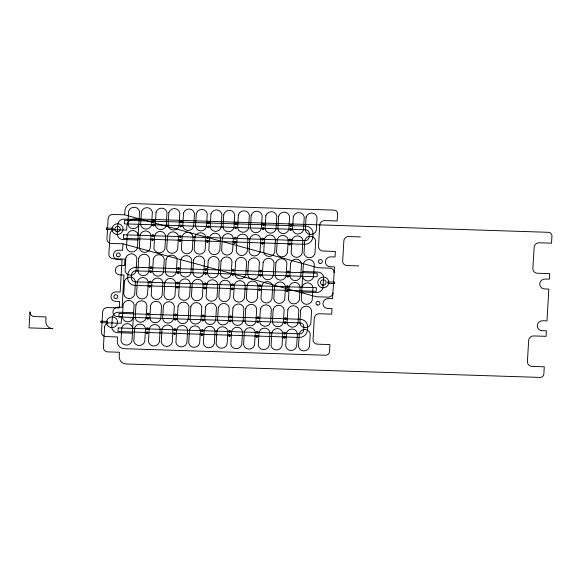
<?xml version="1.0" encoding="UTF-8"?>
<svg xmlns="http://www.w3.org/2000/svg" width="581" height="581" viewBox="0 0 581 581"><rect width="100%" height="100%" fill="white"/><g stroke="black" fill="none" stroke-linecap="round" stroke-linejoin="round"><path stroke-width="0.87" d="M124.697 214.817L112.925 214.44A4.568 4.401 -20.6 0 0 108.124 218.71L106.94 238.864A4.568 4.401 -20.6 0 0 111.218 243.439L122.998 243.817L122.613 250.309L118.56 250.179A4.873 4.699 -20.6 0 0 113.433 254.739A4.873 4.699 -20.6 0 0 118.001 259.62L122.061 259.751L120.165 292.032L116.106 291.902A4.873 4.699 -20.6 0 0 110.986 296.463A4.873 4.699 -20.6 0 0 115.554 301.343L119.613 301.474L119.236 307.959L107.456 307.581A4.568 4.401 -20.6 0 0 102.655 311.852L101.479 332.012A4.568 4.401 -20.6 0 0 105.757 336.581L117.529 336.958L117.282 341.178A7.509 7.241 -20.6 0 0 124.319 348.687L325.592 355.231A3.718 3.588 -20.6 0 0 329.5 351.745L329.921 344.584L317.553 344.184A4.793 4.626 -20.6 0 1 313.057 339.384L314.299 318.228A4.793 4.626 -20.6 0 1 319.339 313.74L331.707 314.139L332.027 308.605L327.764 308.467A5.12 4.938 -20.6 0 1 322.971 303.347A5.12 4.938 -20.6 0 1 328.352 298.554L332.608 298.692L334.474 266.89L330.219 266.752A5.12 4.938 -20.6 0 1 325.418 261.624A5.12 4.938 -20.6 0 1 330.8 256.838L335.055 256.976L335.382 251.442L323.021 251.043A4.793 4.626 -20.6 0 1 318.526 246.242L319.768 225.079A4.793 4.626 -20.6 0 1 324.808 220.591L337.169 220.998L337.59 213.837A3.718 3.588 -20.6 0 0 334.104 210.111L132.838 203.575A7.509 7.241 -20.6 0 0 124.944 210.605L124.697 214.817L318.083 267.761L329.855 268.146A4.568 4.401 -20.6 0 1 334.133 272.714M139.099 219.574L124.029 219.088A5.948 5.737 -20.6 0 0 117.776 224.658L117.253 233.569A5.948 5.737 -20.6 0 0 122.831 239.525L137.893 240.011M360.438 236.91L348.665 236.532A4.568 4.401 -20.6 0 0 343.865 240.803L342.681 260.956A4.568 4.401 -20.6 0 0 346.966 265.532L358.738 265.909M302.904 271.559L317.967 272.046A5.948 5.737 -20.6 0 1 323.544 278.001L323.021 286.912A5.948 5.737 -20.6 0 1 316.768 292.483L301.706 291.996M133.63 312.716L118.568 312.229A5.948 5.737 -20.6 0 0 112.315 317.8L111.792 326.711A5.948 5.737 -20.6 0 0 117.369 332.666L132.432 333.16M122.998 243.817L316.376 296.76L328.156 297.145A4.568 4.401 -20.6 0 0 332.949 292.868M132.729 328.062A5.657 5.461 -20.6 0 0 121.778 327.706L121.015 340.742A5.657 5.461 -20.6 0 0 131.967 341.098L134.095 304.778A5.657 5.461 -20.6 0 0 123.143 304.422L122.38 317.458A5.657 5.461 -20.6 0 0 133.332 317.814M302.004 286.905A5.657 5.461 -20.6 0 1 312.956 287.261L312.193 300.29A5.657 5.461 -20.6 0 1 301.241 299.934L303.369 263.614A5.657 5.461 -20.6 0 1 314.328 263.97L313.558 277.006A5.657 5.461 -20.6 0 1 302.607 276.65M138.198 234.92A5.657 5.461 -20.6 0 0 127.246 234.564L126.476 247.6A5.657 5.461 -20.6 0 0 137.428 247.956L139.563 211.637A5.657 5.461 -20.6 0 0 128.612 211.281L127.842 224.317A5.657 5.461 -20.6 0 0 138.794 224.673M29.987 311.975L29.05 327.887L52.827 328.657A7.509 7.241 -20.6 0 1 45.79 321.148L46.037 316.928L34.264 316.551A4.568 4.401 -20.6 0 1 29.987 311.975M100.971 321.177L100.883 322.615L107.608 322.833L107.688 321.395L100.971 321.177M106.432 228.035L106.352 229.473L113.07 229.691L113.157 228.253L106.432 228.035M104.587 327.147L103.403 347.3A4.568 4.401 -20.6 0 0 107.681 351.875L119.461 352.253L119.207 356.473A7.509 7.241 -20.6 0 0 126.251 363.982L539.945 377.425A3.718 3.588 -20.6 0 0 543.852 373.946L544.274 366.785L531.905 366.379A4.793 4.626 -20.6 0 1 527.417 361.585L528.659 340.422A4.793 4.626 -20.6 0 1 533.692 335.934L546.06 336.334L546.387 330.807L542.124 330.669A5.12 4.938 -20.6 0 1 537.323 325.542A5.12 4.938 -20.6 0 1 542.705 320.756L546.968 320.894L548.834 289.084L544.571 288.946A5.12 4.938 -20.6 0 1 539.771 283.826A5.12 4.938 -20.6 0 1 545.152 279.033L549.415 279.17L549.735 273.644L537.374 273.237A4.793 4.626 -20.6 0 1 532.879 268.444L534.121 247.281A4.793 4.626 -20.6 0 1 539.161 242.793L551.522 243.192L551.943 236.031A3.718 3.588 -20.6 0 0 548.457 232.313L134.763 218.87A7.509 7.241 -20.6 0 0 126.869 225.9L126.622 230.112L114.849 229.735A4.568 4.401 -20.6 0 0 110.049 234.005L108.865 254.158A4.568 4.401 -20.6 0 0 113.15 258.734L124.922 259.111L124.545 265.604L120.485 265.473A4.873 4.699 -20.6 0 0 115.358 270.034A4.873 4.699 -20.6 0 0 119.926 274.915L123.985 275.045L122.097 307.327L118.037 307.196A4.873 4.699 -20.6 0 0 112.91 311.757A4.873 4.699 -20.6 0 0 117.478 316.63L121.538 316.768L121.16 323.254L109.381 322.876A4.568 4.401 -20.6 0 0 104.587 327.147M118.204 327.945L117.994 331.548L299.208 337.438A7.807 7.531 -20.6 0 0 307.414 330.124L307.589 327.088A7.807 7.531 -20.6 0 0 300.268 319.274L119.061 313.384L118.851 316.986L300.057 322.869A4.089 3.944 -20.6 0 1 303.892 326.965L303.718 330.008A4.089 3.944 -20.6 0 1 299.418 333.835L118.204 327.945M123.666 234.804L123.455 238.406L304.669 244.296A7.807 7.531 -20.6 0 0 312.876 236.983L313.057 233.947A7.807 7.531 -20.6 0 0 305.737 226.125L124.523 220.243L124.312 223.845L305.526 229.727A4.089 3.944 -20.6 0 1 309.361 233.823L309.179 236.859A4.089 3.944 -20.6 0 1 304.88 240.694L123.666 234.804M124.508 281.139L123.746 294.168A5.657 5.461 -20.6 0 0 134.698 294.523L135.46 281.495A5.657 5.461 -20.6 0 0 124.508 281.139M125.874 257.848L125.111 270.884A5.657 5.461 -20.6 0 0 136.063 271.24L136.826 258.204A5.657 5.461 -20.6 0 0 125.874 257.848M127.849 274.588L127.667 277.624A7.807 7.531 -20.6 0 0 134.988 285.438L316.202 291.328L316.413 287.726L135.199 281.843A4.089 3.944 -20.6 0 1 131.364 277.747L131.546 274.704A4.089 3.944 -20.6 0 1 135.845 270.877L317.059 276.767L317.27 273.164L136.056 267.275A7.807 7.531 -20.6 0 0 127.849 274.588M134.581 328.12L133.812 341.156A5.657 5.461 -20.6 0 0 144.763 341.512L145.533 328.476A5.657 5.461 -20.6 0 0 134.581 328.12M135.947 304.836L135.177 317.872A5.657 5.461 -20.6 0 0 146.129 318.228L146.899 305.192A5.657 5.461 -20.6 0 0 135.947 304.836M137.312 281.553L136.55 294.589A5.657 5.461 -20.6 0 0 147.501 294.945L148.264 281.908A5.657 5.461 -20.6 0 0 137.312 281.553M138.677 258.269L137.915 271.298A5.657 5.461 -20.6 0 0 148.867 271.654L149.629 258.625A5.657 5.461 -20.6 0 0 138.677 258.269M140.043 234.978L139.28 248.014A5.657 5.461 -20.6 0 0 150.232 248.37L150.995 235.334A5.657 5.461 -20.6 0 0 140.043 234.978M141.408 211.695L140.646 224.731A5.657 5.461 -20.6 0 0 151.597 225.087L152.36 212.05A5.657 5.461 -20.6 0 0 141.408 211.695M149.23 328.599L148.46 341.635A5.657 5.461 -20.6 0 0 159.412 341.991L160.182 328.955A5.657 5.461 -20.6 0 0 149.23 328.599M150.595 305.315L149.825 318.352A5.657 5.461 -20.6 0 0 160.777 318.7L161.547 305.671A5.657 5.461 -20.6 0 0 150.595 305.315M151.961 282.025L151.198 295.061A5.657 5.461 -20.6 0 0 162.15 295.417L162.912 282.381A5.657 5.461 -20.6 0 0 151.961 282.025M153.326 258.741L152.563 271.777A5.657 5.461 -20.6 0 0 163.515 272.133L164.278 259.097A5.657 5.461 -20.6 0 0 153.326 258.741M154.691 235.458L153.929 248.494A5.657 5.461 -20.6 0 0 164.881 248.85L165.643 235.813A5.657 5.461 -20.6 0 0 154.691 235.458M156.057 212.174L155.294 225.203A5.657 5.461 -20.6 0 0 166.246 225.559L167.008 212.53A5.657 5.461 -20.6 0 0 156.057 212.174M162.026 329.013L161.264 342.049A5.657 5.461 -20.6 0 0 172.216 342.405L172.978 329.369A5.657 5.461 -20.6 0 0 162.026 329.013M163.392 305.729L162.629 318.766A5.657 5.461 -20.6 0 0 173.581 319.122L174.344 306.085A5.657 5.461 -20.6 0 0 163.392 305.729M164.757 282.446L163.995 295.475A5.657 5.461 -20.6 0 0 174.946 295.831L175.709 282.802A5.657 5.461 -20.6 0 0 164.757 282.446M166.13 259.155L165.36 272.191A5.657 5.461 -20.6 0 0 176.312 272.547L177.082 259.511A5.657 5.461 -20.6 0 0 166.13 259.155M167.495 235.871L166.725 248.908A5.657 5.461 -20.6 0 0 177.677 249.264L178.447 236.227A5.657 5.461 -20.6 0 0 167.495 235.871M168.86 212.588L168.091 225.624A5.657 5.461 -20.6 0 0 179.05 225.98L179.812 212.944A5.657 5.461 -20.6 0 0 168.86 212.588M176.675 329.492L175.912 342.529A5.657 5.461 -20.6 0 0 186.864 342.884L187.627 329.848A5.657 5.461 -20.6 0 0 176.675 329.492M178.04 306.202L177.278 319.238A5.657 5.461 -20.6 0 0 188.229 319.594L188.992 306.557A5.657 5.461 -20.6 0 0 178.04 306.202M179.406 282.918L178.643 295.954A5.657 5.461 -20.6 0 0 189.595 296.31L190.365 283.274A5.657 5.461 -20.6 0 0 179.406 282.918M180.778 259.634L180.008 272.671A5.657 5.461 -20.6 0 0 190.96 273.026L191.73 259.99A5.657 5.461 -20.6 0 0 180.778 259.634M182.143 236.351L181.374 249.38A5.657 5.461 -20.6 0 0 192.326 249.736L193.095 236.707A5.657 5.461 -20.6 0 0 182.143 236.351M183.509 213.06L182.746 226.096A5.657 5.461 -20.6 0 0 193.698 226.452L194.461 213.416A5.657 5.461 -20.6 0 0 183.509 213.06M189.479 329.906L188.709 342.943A5.657 5.461 -20.6 0 0 199.661 343.298L200.43 330.262A5.657 5.461 -20.6 0 0 189.479 329.906M190.844 306.623L190.081 319.659A5.657 5.461 -20.6 0 0 201.033 320.015L201.796 306.979A5.657 5.461 -20.6 0 0 190.844 306.623M192.209 283.332L191.447 296.368A5.657 5.461 -20.6 0 0 202.399 296.724L203.161 283.688A5.657 5.461 -20.6 0 0 192.209 283.332M193.575 260.048L192.812 273.085A5.657 5.461 -20.6 0 0 203.764 273.44L204.527 260.404A5.657 5.461 -20.6 0 0 193.575 260.048M194.94 236.765L194.177 249.801A5.657 5.461 -20.6 0 0 205.129 250.157L205.892 237.121A5.657 5.461 -20.6 0 0 194.94 236.765M196.305 213.481L195.543 226.51A5.657 5.461 -20.6 0 0 206.495 226.866L207.257 213.837A5.657 5.461 -20.6 0 0 196.305 213.481M204.127 330.386L203.357 343.415A5.657 5.461 -20.6 0 0 214.316 343.77L215.079 330.734A5.657 5.461 -20.6 0 0 204.127 330.386M205.492 307.095L204.73 320.131A5.657 5.461 -20.6 0 0 215.682 320.487L216.444 307.451A5.657 5.461 -20.6 0 0 205.492 307.095M206.858 283.811L206.095 296.847A5.657 5.461 -20.6 0 0 217.047 297.203L217.81 284.167A5.657 5.461 -20.6 0 0 206.858 283.811M208.223 260.528L207.461 273.564A5.657 5.461 -20.6 0 0 218.412 273.92L219.175 260.884A5.657 5.461 -20.6 0 0 208.223 260.528M209.588 237.237L208.826 250.273A5.657 5.461 -20.6 0 0 219.778 250.629L220.54 237.593A5.657 5.461 -20.6 0 0 209.588 237.237M210.954 213.953L210.191 226.989A5.657 5.461 -20.6 0 0 221.143 227.345L221.906 214.309A5.657 5.461 -20.6 0 0 210.954 213.953M216.924 330.8L216.161 343.836A5.657 5.461 -20.6 0 0 227.113 344.192L227.875 331.155A5.657 5.461 -20.6 0 0 216.924 330.8M218.289 307.509L217.526 320.545A5.657 5.461 -20.6 0 0 228.478 320.901L229.248 307.865A5.657 5.461 -20.6 0 0 218.289 307.509M219.662 284.225L218.892 297.261A5.657 5.461 -20.6 0 0 229.844 297.617L230.613 284.581A5.657 5.461 -20.6 0 0 219.662 284.225M221.027 260.942L220.257 273.978A5.657 5.461 -20.6 0 0 231.209 274.334L231.979 261.297A5.657 5.461 -20.6 0 0 221.027 260.942M222.392 237.658L221.63 250.694A5.657 5.461 -20.6 0 0 232.582 251.05L233.344 238.014A5.657 5.461 -20.6 0 0 222.392 237.658M223.758 214.367L222.995 227.403A5.657 5.461 -20.6 0 0 233.947 227.759L234.709 214.723A5.657 5.461 -20.6 0 0 223.758 214.367M231.572 331.272L230.81 344.308A5.657 5.461 -20.6 0 0 241.761 344.664L242.524 331.628A5.657 5.461 -20.6 0 0 231.572 331.272M232.945 307.988L232.175 321.024A5.657 5.461 -20.6 0 0 243.127 321.38L243.897 308.344A5.657 5.461 -20.6 0 0 232.945 307.988M234.31 284.705L233.54 297.741A5.657 5.461 -20.6 0 0 244.492 298.097L245.262 285.06A5.657 5.461 -20.6 0 0 234.31 284.705M235.675 261.414L234.906 274.45A5.657 5.461 -20.6 0 0 245.857 274.806L246.627 261.77A5.657 5.461 -20.6 0 0 235.675 261.414M237.041 238.13L236.278 251.166A5.657 5.461 -20.6 0 0 247.23 251.522L247.993 238.486A5.657 5.461 -20.6 0 0 237.041 238.13M238.406 214.847L237.644 227.883A5.657 5.461 -20.6 0 0 248.595 228.239L249.358 215.202A5.657 5.461 -20.6 0 0 238.406 214.847M244.376 331.693L243.613 344.722A5.657 5.461 -20.6 0 0 254.565 345.078L255.328 332.049A5.657 5.461 -20.6 0 0 244.376 331.693M245.741 308.402L244.979 321.438A5.657 5.461 -20.6 0 0 255.93 321.794L256.693 308.758A5.657 5.461 -20.6 0 0 245.741 308.402M247.107 285.118L246.344 298.155A5.657 5.461 -20.6 0 0 257.296 298.511L258.058 285.474A5.657 5.461 -20.6 0 0 247.107 285.118M248.472 261.835L247.709 274.871A5.657 5.461 -20.6 0 0 258.661 275.227L259.424 262.191A5.657 5.461 -20.6 0 0 248.472 261.835M249.837 238.544L249.075 251.58A5.657 5.461 -20.6 0 0 260.027 251.936L260.789 238.9A5.657 5.461 -20.6 0 0 249.837 238.544M251.21 215.26L250.44 228.297A5.657 5.461 -20.6 0 0 261.392 228.653L262.162 215.616A5.657 5.461 -20.6 0 0 251.21 215.26M259.024 332.165L258.262 345.201A5.657 5.461 -20.6 0 0 269.214 345.557L269.976 332.521A5.657 5.461 -20.6 0 0 259.024 332.165M260.39 308.881L259.627 321.918A5.657 5.461 -20.6 0 0 270.579 322.273L271.342 309.237A5.657 5.461 -20.6 0 0 260.39 308.881M261.755 285.598L260.992 298.627A5.657 5.461 -20.6 0 0 271.944 298.983L272.707 285.954A5.657 5.461 -20.6 0 0 261.755 285.598M263.12 262.307L262.358 275.343A5.657 5.461 -20.6 0 0 273.31 275.699L274.072 262.663A5.657 5.461 -20.6 0 0 263.12 262.307M264.486 239.023L263.723 252.06A5.657 5.461 -20.6 0 0 274.675 252.415L275.445 239.379A5.657 5.461 -20.6 0 0 264.486 239.023M265.858 215.74L265.089 228.776A5.657 5.461 -20.6 0 0 276.04 229.132L276.81 216.096A5.657 5.461 -20.6 0 0 265.858 215.74M271.828 332.579L271.058 345.615A5.657 5.461 -20.6 0 0 282.01 345.971L282.78 332.935A5.657 5.461 -20.6 0 0 271.828 332.579M273.193 309.295L272.424 322.332A5.657 5.461 -20.6 0 0 283.375 322.687L284.145 309.651A5.657 5.461 -20.6 0 0 273.193 309.295M274.559 286.012L273.789 299.048A5.657 5.461 -20.6 0 0 284.741 299.404L285.511 286.368A5.657 5.461 -20.6 0 0 274.559 286.012M275.924 262.728L275.162 275.757A5.657 5.461 -20.6 0 0 286.113 276.113L286.876 263.084A5.657 5.461 -20.6 0 0 275.924 262.728M277.29 239.437L276.527 252.474A5.657 5.461 -20.6 0 0 287.479 252.829L288.241 239.793A5.657 5.461 -20.6 0 0 277.29 239.437M278.655 216.154L277.892 229.19A5.657 5.461 -20.6 0 0 288.844 229.546L289.607 216.51A5.657 5.461 -20.6 0 0 278.655 216.154M286.477 333.058L285.707 346.094A5.657 5.461 -20.6 0 0 296.659 346.45L297.428 333.414A5.657 5.461 -20.6 0 0 286.477 333.058M287.842 309.775L287.072 322.804A5.657 5.461 -20.6 0 0 298.024 323.159L298.794 310.131A5.657 5.461 -20.6 0 0 287.842 309.775M289.207 286.484L288.445 299.52A5.657 5.461 -20.6 0 0 299.397 299.876L300.159 286.84A5.657 5.461 -20.6 0 0 289.207 286.484M290.573 263.2L289.81 276.236A5.657 5.461 -20.6 0 0 300.762 276.592L301.524 263.556A5.657 5.461 -20.6 0 0 290.573 263.2M291.938 239.917L291.175 252.953A5.657 5.461 -20.6 0 0 302.127 253.309L302.89 240.273A5.657 5.461 -20.6 0 0 291.938 239.917M293.303 216.633L292.541 229.662A5.657 5.461 -20.6 0 0 303.493 230.018L304.255 216.989A5.657 5.461 -20.6 0 0 293.303 216.633M299.273 333.472L298.511 346.508A5.657 5.461 -20.6 0 0 309.462 346.864L310.225 333.828A5.657 5.461 -20.6 0 0 299.273 333.472M300.638 310.189L299.876 323.225A5.657 5.461 -20.6 0 0 310.828 323.581L311.59 310.544A5.657 5.461 -20.6 0 0 300.638 310.189M304.742 240.331L303.972 253.367A5.657 5.461 -20.6 0 0 314.924 253.723L315.694 240.687A5.657 5.461 -20.6 0 0 304.742 240.331M306.107 217.047L305.337 230.083A5.657 5.461 -20.6 0 0 316.289 230.439L317.059 217.403A5.657 5.461 -20.6 0 0 306.107 217.047M327.96 281.887L327.88 283.332L334.598 283.55L334.685 282.105L327.96 281.887M284.174 338.077A0.93 0.893 -20.6 0 0 285.264 336.907A0.93 0.893 -20.6 0 0 283.702 336.595A0.93 0.893 -20.6 0 0 284.174 338.077M284.414 334.002A0.93 0.893 -20.6 0 0 285.503 332.833A0.93 0.893 -20.6 0 0 283.942 332.521A0.93 0.893 -20.6 0 0 284.414 334.002M256.722 337.183A0.93 0.893 -20.6 0 0 257.811 336.014A0.93 0.893 -20.6 0 0 256.25 335.702A0.93 0.893 -20.6 0 0 256.722 337.183M256.962 333.109A0.93 0.893 -20.6 0 0 258.051 331.94A0.93 0.893 -20.6 0 0 256.49 331.628A0.93 0.893 -20.6 0 0 256.962 333.109M229.277 336.29A0.93 0.893 -20.6 0 0 230.366 335.121A0.93 0.893 -20.6 0 0 228.805 334.809A0.93 0.893 -20.6 0 0 229.277 336.29M229.517 332.216A0.93 0.893 -20.6 0 0 230.606 331.047A0.93 0.893 -20.6 0 0 229.037 330.734A0.93 0.893 -20.6 0 0 229.517 332.216M201.825 335.397A0.93 0.893 -20.6 0 0 202.914 334.228A0.93 0.893 -20.6 0 0 201.353 333.922A0.93 0.893 -20.6 0 0 201.825 335.397M202.065 331.323A0.93 0.893 -20.6 0 0 203.154 330.153A0.93 0.893 -20.6 0 0 201.592 329.848A0.93 0.893 -20.6 0 0 202.065 331.323M174.38 334.503A0.93 0.893 -20.6 0 0 175.469 333.334A0.93 0.893 -20.6 0 0 173.901 333.029A0.93 0.893 -20.6 0 0 174.38 334.503M174.612 330.436A0.93 0.893 -20.6 0 0 175.709 329.26A0.93 0.893 -20.6 0 0 174.14 328.955A0.93 0.893 -20.6 0 0 174.612 330.436M146.928 333.617A0.93 0.893 -20.6 0 0 148.017 332.448A0.93 0.893 -20.6 0 0 146.456 332.136A0.93 0.893 -20.6 0 0 146.928 333.617M147.167 329.543A0.93 0.893 -20.6 0 0 148.257 328.374A0.93 0.893 -20.6 0 0 146.695 328.062A0.93 0.893 -20.6 0 0 147.167 329.543M285.031 323.508A0.93 0.893 -20.6 0 0 286.121 322.339A0.93 0.893 -20.6 0 0 284.552 322.034A0.93 0.893 -20.6 0 0 285.031 323.508M285.264 319.434A0.93 0.893 -20.6 0 0 286.36 318.265A0.93 0.893 -20.6 0 0 284.792 317.96A0.93 0.893 -20.6 0 0 285.264 319.434M257.579 322.615A0.93 0.893 -20.6 0 0 258.668 321.446A0.93 0.893 -20.6 0 0 257.107 321.14A0.93 0.893 -20.6 0 0 257.579 322.615M257.819 318.548A0.93 0.893 -20.6 0 0 258.908 317.379A0.93 0.893 -20.6 0 0 257.347 317.066A0.93 0.893 -20.6 0 0 257.819 318.548M230.127 321.729A0.93 0.893 -20.6 0 0 231.216 320.559A0.93 0.893 -20.6 0 0 229.655 320.247A0.93 0.893 -20.6 0 0 230.127 321.729M230.366 317.654A0.93 0.893 -20.6 0 0 231.456 316.485A0.93 0.893 -20.6 0 0 229.894 316.173A0.93 0.893 -20.6 0 0 230.366 317.654M202.682 320.835A0.93 0.893 -20.6 0 0 203.771 319.666A0.93 0.893 -20.6 0 0 202.21 319.354A0.93 0.893 -20.6 0 0 202.682 320.835M202.922 316.761A0.93 0.893 -20.6 0 0 204.011 315.592A0.93 0.893 -20.6 0 0 202.449 315.28A0.93 0.893 -20.6 0 0 202.922 316.761M175.23 319.942A0.93 0.893 -20.6 0 0 176.319 318.773A0.93 0.893 -20.6 0 0 174.758 318.461A0.93 0.893 -20.6 0 0 175.23 319.942M175.469 315.868A0.93 0.893 -20.6 0 0 176.559 314.699A0.93 0.893 -20.6 0 0 174.997 314.386A0.93 0.893 -20.6 0 0 175.469 315.868M148.024 314.975A0.93 0.893 -20.6 0 0 149.114 313.805A0.93 0.893 -20.6 0 0 147.545 313.5A0.93 0.893 -20.6 0 0 148.024 314.975M147.785 319.049A0.93 0.893 -20.6 0 0 148.874 317.88A0.93 0.893 -20.6 0 0 147.305 317.575A0.93 0.893 -20.6 0 0 147.785 319.049M286.905 291.502A0.93 0.893 -20.6 0 0 287.994 290.333A0.93 0.893 -20.6 0 0 286.433 290.021A0.93 0.893 -20.6 0 0 286.905 291.502M287.145 287.428A0.93 0.893 -20.6 0 0 288.234 286.259A0.93 0.893 -20.6 0 0 286.673 285.946A0.93 0.893 -20.6 0 0 287.145 287.428M259.46 290.609A0.93 0.893 -20.6 0 0 260.549 289.44A0.93 0.893 -20.6 0 0 258.981 289.135A0.93 0.893 -20.6 0 0 259.46 290.609M259.692 286.535A0.93 0.893 -20.6 0 0 260.789 285.365A0.93 0.893 -20.6 0 0 259.22 285.06A0.93 0.893 -20.6 0 0 259.692 286.535M232.008 289.716A0.93 0.893 -20.6 0 0 233.097 288.546A0.93 0.893 -20.6 0 0 231.536 288.241A0.93 0.893 -20.6 0 0 232.008 289.716M232.247 285.649A0.93 0.893 -20.6 0 0 233.337 284.479A0.93 0.893 -20.6 0 0 231.775 284.167A0.93 0.893 -20.6 0 0 232.247 285.649M204.556 288.83A0.93 0.893 -20.6 0 0 205.645 287.66A0.93 0.893 -20.6 0 0 204.084 287.348A0.93 0.893 -20.6 0 0 204.556 288.83M204.795 284.755A0.93 0.893 -20.6 0 0 205.885 283.586A0.93 0.893 -20.6 0 0 204.323 283.274A0.93 0.893 -20.6 0 0 204.795 284.755M177.111 287.936A0.93 0.893 -20.6 0 0 178.2 286.767A0.93 0.893 -20.6 0 0 176.639 286.455A0.93 0.893 -20.6 0 0 177.111 287.936M177.35 283.862A0.93 0.893 -20.6 0 0 178.44 282.693A0.93 0.893 -20.6 0 0 176.878 282.381A0.93 0.893 -20.6 0 0 177.35 283.862M149.658 287.043A0.93 0.893 -20.6 0 0 150.748 285.874A0.93 0.893 -20.6 0 0 149.186 285.561A0.93 0.893 -20.6 0 0 149.658 287.043M149.898 282.969A0.93 0.893 -20.6 0 0 150.987 281.8A0.93 0.893 -20.6 0 0 149.426 281.487A0.93 0.893 -20.6 0 0 149.898 282.969M287.762 276.941A0.93 0.893 -20.6 0 0 288.851 275.772A0.93 0.893 -20.6 0 0 287.29 275.459A0.93 0.893 -20.6 0 0 287.762 276.941M288.002 272.867A0.93 0.893 -20.6 0 0 289.091 271.697A0.93 0.893 -20.6 0 0 287.53 271.385A0.93 0.893 -20.6 0 0 288.002 272.867M260.31 276.048A0.93 0.893 -20.6 0 0 261.399 274.878A0.93 0.893 -20.6 0 0 259.838 274.566A0.93 0.893 -20.6 0 0 260.31 276.048M260.549 271.973A0.93 0.893 -20.6 0 0 261.639 270.804A0.93 0.893 -20.6 0 0 260.077 270.492A0.93 0.893 -20.6 0 0 260.549 271.973M232.865 275.154A0.93 0.893 -20.6 0 0 233.954 273.985A0.93 0.893 -20.6 0 0 232.385 273.673A0.93 0.893 -20.6 0 0 232.865 275.154M233.104 271.08A0.93 0.893 -20.6 0 0 234.194 269.911A0.93 0.893 -20.6 0 0 232.625 269.606A0.93 0.893 -20.6 0 0 233.104 271.08M205.413 274.261A0.93 0.893 -20.6 0 0 206.502 273.092A0.93 0.893 -20.6 0 0 204.94 272.787A0.93 0.893 -20.6 0 0 205.413 274.261M205.652 270.187A0.93 0.893 -20.6 0 0 206.742 269.018A0.93 0.893 -20.6 0 0 205.18 268.712A0.93 0.893 -20.6 0 0 205.652 270.187M177.96 273.375A0.93 0.893 -20.6 0 0 179.057 272.206A0.93 0.893 -20.6 0 0 177.488 271.893A0.93 0.893 -20.6 0 0 177.96 273.375M178.2 269.301A0.93 0.893 -20.6 0 0 179.289 268.131A0.93 0.893 -20.6 0 0 177.728 267.819A0.93 0.893 -20.6 0 0 178.2 269.301M150.755 268.407A0.93 0.893 -20.6 0 0 151.844 267.238A0.93 0.893 -20.6 0 0 150.283 266.926A0.93 0.893 -20.6 0 0 150.755 268.407M150.515 272.482A0.93 0.893 -20.6 0 0 151.605 271.312A0.93 0.893 -20.6 0 0 150.043 271A0.93 0.893 -20.6 0 0 150.515 272.482M289.636 244.928A0.93 0.893 -20.6 0 0 290.725 243.759A0.93 0.893 -20.6 0 0 289.164 243.454A0.93 0.893 -20.6 0 0 289.636 244.928M289.875 240.861A0.93 0.893 -20.6 0 0 290.965 239.692A0.93 0.893 -20.6 0 0 289.403 239.379A0.93 0.893 -20.6 0 0 289.875 240.861M262.191 244.042A0.93 0.893 -20.6 0 0 263.28 242.873A0.93 0.893 -20.6 0 0 261.719 242.56A0.93 0.893 -20.6 0 0 262.191 244.042M262.43 239.968A0.93 0.893 -20.6 0 0 263.52 238.798A0.93 0.893 -20.6 0 0 261.958 238.486A0.93 0.893 -20.6 0 0 262.43 239.968M234.739 243.148A0.93 0.893 -20.6 0 0 235.828 241.979A0.93 0.893 -20.6 0 0 234.266 241.667A0.93 0.893 -20.6 0 0 234.739 243.148M234.978 239.074A0.93 0.893 -20.6 0 0 236.068 237.905A0.93 0.893 -20.6 0 0 234.506 237.593A0.93 0.893 -20.6 0 0 234.978 239.074M207.294 242.255A0.93 0.893 -20.6 0 0 208.383 241.086A0.93 0.893 -20.6 0 0 206.814 240.774A0.93 0.893 -20.6 0 0 207.294 242.255M207.533 238.181A0.93 0.893 -20.6 0 0 208.623 237.012A0.93 0.893 -20.6 0 0 207.054 236.707A0.93 0.893 -20.6 0 0 207.533 238.181M179.841 241.362A0.93 0.893 -20.6 0 0 180.931 240.193A0.93 0.893 -20.6 0 0 179.369 239.888A0.93 0.893 -20.6 0 0 179.841 241.362M180.081 237.288A0.93 0.893 -20.6 0 0 181.17 236.118A0.93 0.893 -20.6 0 0 179.609 235.813A0.93 0.893 -20.6 0 0 180.081 237.288M152.389 240.476A0.93 0.893 -20.6 0 0 153.486 239.307A0.93 0.893 -20.6 0 0 151.917 238.994A0.93 0.893 -20.6 0 0 152.389 240.476M152.629 236.402A0.93 0.893 -20.6 0 0 153.718 235.232A0.93 0.893 -20.6 0 0 152.157 234.92A0.93 0.893 -20.6 0 0 152.629 236.402M290.493 230.366A0.93 0.893 -20.6 0 0 291.582 229.197A0.93 0.893 -20.6 0 0 290.021 228.885A0.93 0.893 -20.6 0 0 290.493 230.366M290.732 226.292A0.93 0.893 -20.6 0 0 291.822 225.123A0.93 0.893 -20.6 0 0 290.26 224.818A0.93 0.893 -20.6 0 0 290.732 226.292M263.04 229.473A0.93 0.893 -20.6 0 0 264.137 228.304A0.93 0.893 -20.6 0 0 262.568 227.999A0.93 0.893 -20.6 0 0 263.04 229.473M263.28 225.399A0.93 0.893 -20.6 0 0 264.37 224.23A0.93 0.893 -20.6 0 0 262.808 223.925A0.93 0.893 -20.6 0 0 263.28 225.399M235.595 228.587A0.93 0.893 -20.6 0 0 236.685 227.418A0.93 0.893 -20.6 0 0 235.123 227.106A0.93 0.893 -20.6 0 0 235.595 228.587M235.835 224.513A0.93 0.893 -20.6 0 0 236.925 223.344A0.93 0.893 -20.6 0 0 235.363 223.031A0.93 0.893 -20.6 0 0 235.835 224.513M208.143 227.694A0.93 0.893 -20.6 0 0 209.233 226.525A0.93 0.893 -20.6 0 0 207.671 226.212A0.93 0.893 -20.6 0 0 208.143 227.694M208.383 223.62A0.93 0.893 -20.6 0 0 209.472 222.45A0.93 0.893 -20.6 0 0 207.911 222.138A0.93 0.893 -20.6 0 0 208.383 223.62M180.698 226.801A0.93 0.893 -20.6 0 0 181.788 225.631A0.93 0.893 -20.6 0 0 180.226 225.319A0.93 0.893 -20.6 0 0 180.698 226.801M180.938 222.726A0.93 0.893 -20.6 0 0 182.027 221.557A0.93 0.893 -20.6 0 0 180.459 221.245A0.93 0.893 -20.6 0 0 180.938 222.726M153.486 221.833A0.93 0.893 -20.6 0 0 154.575 220.664A0.93 0.893 -20.6 0 0 153.014 220.359A0.93 0.893 -20.6 0 0 153.486 221.833M153.246 225.907A0.93 0.893 -20.6 0 0 154.335 224.738A0.93 0.893 -20.6 0 0 152.774 224.433A0.93 0.893 -20.6 0 0 153.246 225.907M319.957 263.346A1.975 1.91 -20.6 0 0 322.273 260.854A1.975 1.91 -20.6 0 0 318.947 260.194A1.975 1.91 -20.6 0 0 319.957 263.346M317.502 305.061A1.975 1.91 -20.6 0 0 319.826 302.578A1.975 1.91 -20.6 0 0 316.5 301.917A1.975 1.91 -20.6 0 0 317.502 305.061M115.394 298.496A1.975 1.91 -20.6 0 0 117.711 296.012A1.975 1.91 -20.6 0 0 114.384 295.351A1.975 1.91 -20.6 0 0 115.394 298.496M117.841 256.78A1.975 1.91 -20.6 0 0 120.165 254.289A1.975 1.91 -20.6 0 0 116.832 253.628A1.975 1.91 -20.6 0 0 117.841 256.78M322.056 287.755A5.578 5.382 -20.6 0 0 328.592 280.739A5.578 5.382 -20.6 0 0 319.209 278.88A5.578 5.382 -20.6 0 0 322.056 287.755M110.818 327.553A5.578 5.382 -20.6 0 0 117.362 320.538A5.578 5.382 -20.6 0 0 107.979 318.678A5.578 5.382 -20.6 0 0 110.818 327.553M116.287 234.412A5.578 5.382 -20.6 0 0 122.823 227.396A5.578 5.382 -20.6 0 0 113.448 225.537A5.578 5.382 -20.6 0 0 116.287 234.412M322.666 285.104A2.789 2.687 -20.6 0 0 325.941 281.596A2.789 2.687 -20.6 0 0 321.249 280.667A2.789 2.687 -20.6 0 0 322.666 285.104M116.904 231.761A2.789 2.687 -20.6 0 0 120.173 228.253A2.789 2.687 -20.6 0 0 115.481 227.324A2.789 2.687 -20.6 0 0 116.904 231.761"/></g></svg>
